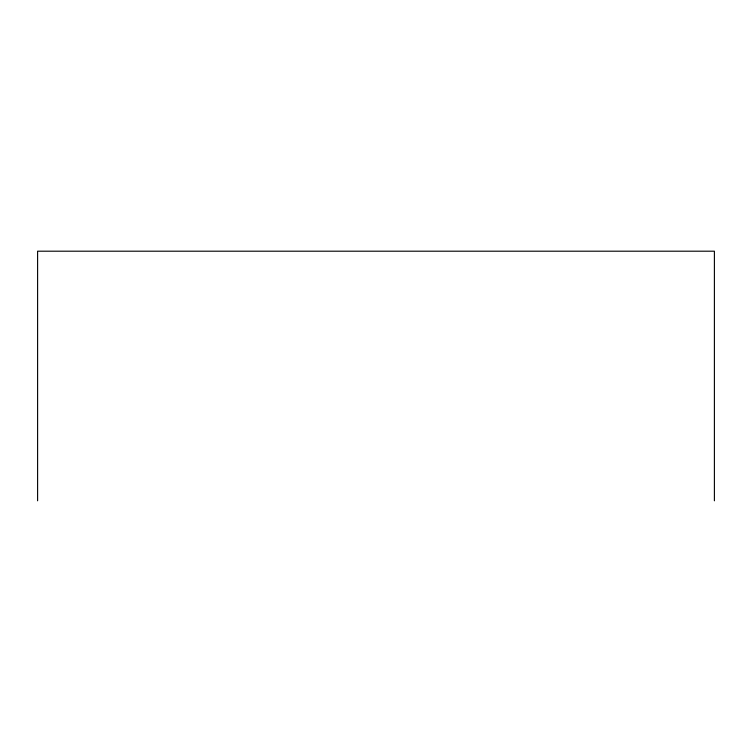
<?xml version="1.0" encoding="UTF-8"?>
<svg xmlns="http://www.w3.org/2000/svg" width="752" height="752" viewBox="0 0 752 752"><rect width="100%" height="100%" fill="white"/><g stroke="black" fill="none" stroke-linecap="round" stroke-linejoin="round"><path stroke-width="1.13" d="M714.4 500.804L714.4 251.196L37.6 251.196L37.6 500.804"/></g></svg>
